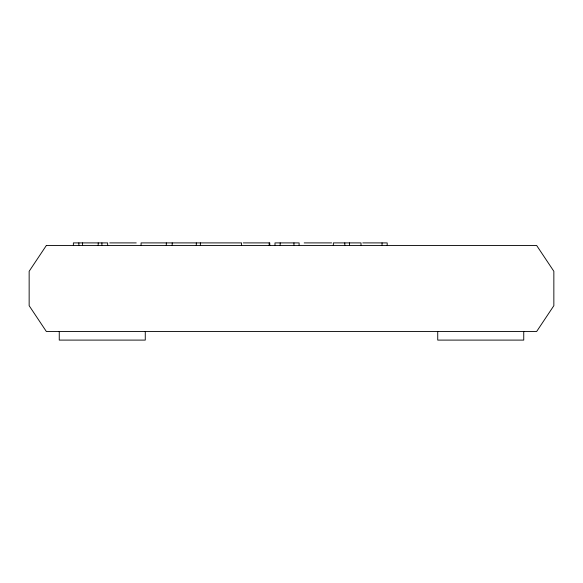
<?xml version="1.0" encoding="UTF-8"?>
<svg xmlns="http://www.w3.org/2000/svg" width="583" height="583" viewBox="0 0 583 583"><rect width="100%" height="100%" fill="white"/><g stroke="black" fill="none" stroke-linecap="round" stroke-linejoin="round"><path stroke-width="0.87" d="M109.706 242.9L136.24 242.9M243.279 242.9L269.776 242.9L269.776 245.479M304.188 242.9L331.596 242.9M362.772 242.9L387.185 242.9L387.185 245.479M523.745 331.501L523.745 340.1L437.731 340.1L437.731 331.501M382.047 242.9L382.047 245.479M361.015 245.479L361.015 242.9L333.33 242.9L333.33 245.479M349.45 242.9L349.45 245.479M344.808 242.9L344.808 245.479M299.108 245.479L299.108 242.9L274.994 242.9L274.994 245.479M293.949 242.9L293.949 245.479M280.161 242.9L280.161 245.479M269.2 242.9L269.2 245.479M241.573 245.479L241.573 242.9L141.071 242.9L141.071 245.479M200.377 242.9L200.377 245.479M196.303 242.9L196.303 245.479M172.189 242.9L172.189 245.479M166.308 242.9L166.308 245.479M145.269 331.501L145.269 340.1L59.255 340.1L59.255 331.501M107.651 245.479L107.651 242.9L73.371 242.9L73.371 245.479M101.908 242.9L101.908 245.479M98.199 242.9L98.199 245.479M82.575 242.9L82.575 245.479M78.865 242.9L78.865 245.479M46.356 245.479L29.15 271.284L29.15 305.696L46.356 331.501L536.644 331.501L553.85 305.696L553.85 271.284L536.644 245.479L46.356 245.479"/></g></svg>
